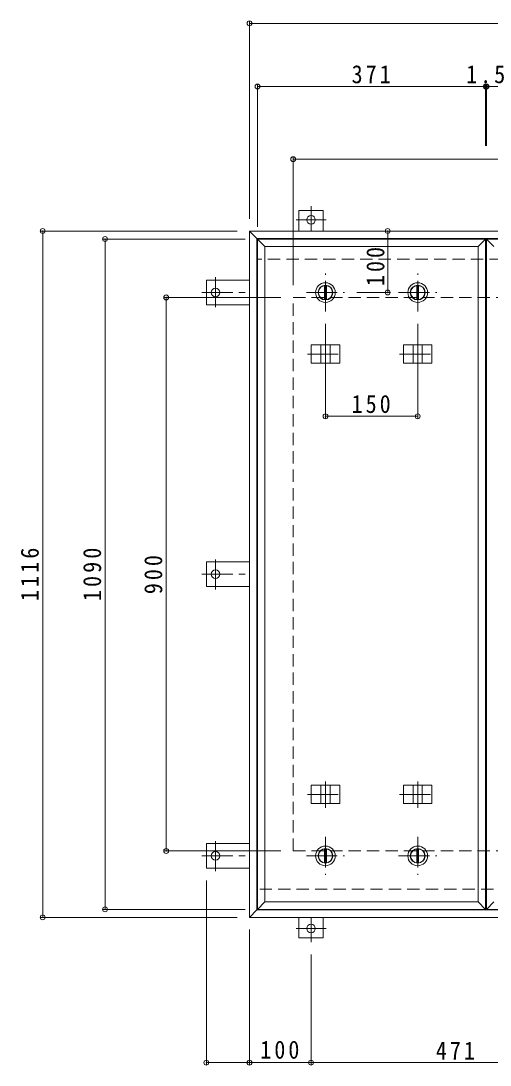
# Model space of a CAD drawing. Units: millimetres at full size, sheet at 1:10. Extents: x -2620 to 2719, y -1962 to 1857.
# Drawn here: x -2404 to -1641, y -317 to 1381 of the extents above; entities that cross this region are included whole.
import ezdxf

# ---------------------------------------------------------------- set-up
doc = ezdxf.new("R2010")
doc.units = ezdxf.units.MM
doc.header["$LTSCALE"] = 10
doc.header["$PDMODE"] = 32
doc.header["$PDSIZE"] = 8
doc.linetypes.add('CHAIN1', pattern=[8, 5, -1, 1, -1])
doc.linetypes.add('DASHED2', pattern=[3, 2, -1])
for name, color, linetype, lineweight in [('0-1_躯体', 2, 'DASHED2', 9), ('0-2_仕上', 4, 'Continuous', 9), ('0-3_建具', 4, 'Continuous', 9), ('0-C', 2, 'Continuous', 9), ('0-E', 3, 'Continuous', 9), ('0-F', 7, 'Continuous', 9)]:
    doc.layers.add(name, color=color, linetype=linetype, lineweight=lineweight)
doc.styles.add('ＭＳ ゴシック', font='')
doc.styles.get('ＭＳ ゴシック').set_extended_font_data('MS Gothic')

msp = doc.modelspace()

# ---------------------------------------------------------------- linework, layer by layer
at = {"layer": '0-1_躯体'}
for p, q in [((-902.35, 992.92), (-2020.35, 992.92)), ((-1961.35, 930.92), (-961.35, 930.92)), ((-1961.35, 30.92), (-1961.35, 930.92)), ((-1961.35, 30.92), (-961.35, 30.92)), ((-1275.85, -31.08), (-2020.35, -31.08))]:
    msp.add_line(p, q, dxfattribs=at)
at = {"layer": '0-2_仕上'}
for p, q in [((-2019.35, -64.08), (-2019.35, 1025.92)), ((-1648.35, -64.08), (-1648.35, 1025.92)), ((-1646.85, -64.08), (-1646.85, 1025.92)), ((-2007.35, -52.08), (-2007.35, 1013.92)), ((-1660.35, -52.08), (-1660.35, 1013.92))]:
    msp.add_line(p, q, dxfattribs=at)
for points in [[(-2007.35, 1013.92), (-2019.35, 1025.92), (-1648.35, 1025.92)], [(-2007.35, 1013.92), (-1660.35, 1013.92), (-1648.35, 1025.92)], [(-1634.85, 1013.92), (-1646.85, 1025.92), (-1275.85, 1025.92)], [(-2007.35, -52.08), (-2019.35, -64.08), (-1648.35, -64.08)], [(-2007.35, -52.08), (-1660.35, -52.08), (-1648.35, -64.08)], [(-1634.85, -52.08), (-1646.85, -64.08), (-1275.85, -64.08)]]:
    msp.add_lwpolyline(points, dxfattribs=at)
at = {"layer": '0-3_建具', "color": 2}
for p, q in [((-2032.35, 1038.92), (-2020.35, 1026.92)), ((-890.35, 1038.92), (-2032.35, 1038.92)), ((-2032.35, -77.08), (-2032.35, 1038.92)), ((-902.35, 1026.92), (-2020.35, 1026.92)), ((-2020.35, -65.08), (-2020.35, 1026.92)), ((-2032.35, -77.08), (-2020.35, -65.08)), ((-902.35, -65.08), (-2020.35, -65.08)), ((-890.35, -77.08), (-2032.35, -77.08))]:
    msp.add_line(p, q, dxfattribs=at)
at = {"layer": '0-3_建具'}
for p, q in [((-1931.94, 853.92), (-1931.94, 823.92)), ((-1931.94, 853.92), (-1885.76, 853.92)), ((-1916.35, 853.92), (-1916.35, 823.92)), ((-1901.35, 853.92), (-1901.35, 823.92)), ((-1885.76, 853.92), (-1885.76, 823.92)), ((-1781.94, 853.92), (-1781.94, 823.92)), ((-1781.94, 853.92), (-1735.76, 853.92)), ((-1766.35, 853.92), (-1766.35, 823.92)), ((-1751.35, 853.92), (-1751.35, 823.92)), ((-1735.76, 853.92), (-1735.76, 823.92)), ((-1931.94, 823.92), (-1885.76, 823.92)), ((-1781.94, 823.92), (-1735.76, 823.92)), ((-1931.94, 107.92), (-1931.94, 137.92)), ((-1931.94, 137.92), (-1885.76, 137.92)), ((-1916.35, 107.92), (-1916.35, 137.92)), ((-1901.35, 107.92), (-1901.35, 137.92)), ((-1885.76, 107.92), (-1885.76, 137.92)), ((-1781.94, 107.92), (-1781.94, 137.92)), ((-1781.94, 137.92), (-1735.76, 137.92)), ((-1766.35, 107.92), (-1766.35, 137.92)), ((-1751.35, 107.92), (-1751.35, 137.92)), ((-1735.76, 107.92), (-1735.76, 137.92)), ((-1931.94, 107.92), (-1885.76, 107.92)), ((-1781.94, 107.92), (-1735.76, 107.92))]:
    msp.add_line(p, q, dxfattribs=at)
at = {"layer": '0-3_建具', "linetype": 'CHAIN1'}
for p, q in [((-1908.85, 861.04), (-1908.85, 817.8)), ((-1758.85, 861.04), (-1758.85, 817.8)), ((-1938.26, 838.92), (-1879.44, 838.92)), ((-1788.26, 838.92), (-1729.44, 838.92)), ((-1908.85, 100.81), (-1908.85, 144.04)), ((-1758.85, 100.81), (-1758.85, 144.04)), ((-1938.26, 122.92), (-1879.44, 122.92)), ((-1788.26, 122.92), (-1729.44, 122.92))]:
    msp.add_line(p, q, dxfattribs=at)
at = {"layer": '0-C', "linetype": 'CHAIN1'}
for p, q in [((-1908.85, 907.92), (-1908.85, 969.92)), ((-1758.85, 907.92), (-1758.85, 969.92)), ((-1939.85, 938.92), (-1877.85, 938.92)), ((-1789.85, 938.92), (-1727.85, 938.92)), ((-1908.85, 53.92), (-1908.85, -8.08)), ((-1758.85, 53.92), (-1758.85, -8.08)), ((-1939.85, 22.92), (-1877.85, 22.92)), ((-1789.85, 22.92), (-1727.85, 22.92))]:
    msp.add_line(p, q, dxfattribs=at)
at = {"layer": '0-C'}
for p, q in [((-1910.35, 950.33), (-1910.35, 927.52)), ((-1907.35, 950.33), (-1907.35, 927.52)), ((-1760.35, 950.33), (-1760.35, 927.52)), ((-1757.35, 950.33), (-1757.35, 927.52)), ((-1910.35, 11.52), (-1910.35, 34.33)), ((-1907.35, 11.52), (-1907.35, 34.33)), ((-1760.35, 11.52), (-1760.35, 34.33)), ((-1757.35, 11.52), (-1757.35, 34.33))]:
    msp.add_line(p, q, dxfattribs=at)
for centre, radius in [((-1908.85, 938.92), 16), ((-1908.85, 938.92), 12), ((-1758.85, 938.92), 16), ((-1758.85, 938.92), 12), ((-1908.85, 938.92), 11.5), ((-1758.85, 938.92), 11.5), ((-1908.85, 22.92), 16), ((-1908.85, 22.92), 12), ((-1908.85, 22.92), 11.5), ((-1758.85, 22.92), 16), ((-1758.85, 22.92), 12), ((-1758.85, 22.92), 11.5)]:
    msp.add_circle(centre, radius, dxfattribs=at)
at = {"layer": '0-E'}
for p, q in [((-1912.35, 1072.12), (-1952.35, 1072.12)), ((-1952.35, 1038.92), (-1952.35, 1072.12)), ((-1912.35, 1038.92), (-1912.35, 1072.12)), ((-2102.55, 958.92), (-2102.55, 918.92)), ((-2032.35, 958.92), (-2102.55, 958.92)), ((-2032.35, 918.92), (-2102.55, 918.92)), ((-2102.55, 460.92), (-2102.55, 500.92)), ((-2032.35, 500.92), (-2102.55, 500.92)), ((-2032.35, 460.92), (-2102.55, 460.92)), ((-2102.55, 2.92), (-2102.55, 42.92)), ((-2032.35, 42.92), (-2102.55, 42.92)), ((-2032.35, 2.92), (-2102.55, 2.92)), ((-1952.35, -77.08), (-1952.35, -110.28)), ((-1912.35, -77.08), (-1912.35, -110.28)), ((-1912.35, -110.28), (-1952.35, -110.28))]:
    msp.add_line(p, q, dxfattribs=at)
at = {"layer": '0-E', "linetype": 'CHAIN1'}
for p, q in [((-1932.35, 1079.28), (-1932.35, 1039.12)), ((-1907.51, 1057.12), (-1956.39, 1057.12)), ((-2087.55, 963.76), (-2087.55, 914.88)), ((-2109.71, 938.92), (-2032.35, 938.92)), ((-2087.55, 456.08), (-2087.55, 504.97)), ((-2109.71, 480.92), (-2032.35, 480.92)), ((-2087.55, -1.92), (-2087.55, 46.97)), ((-2109.71, 22.92), (-2032.35, 22.92)), ((-1932.35, -117.43), (-1932.35, -77.28)), ((-1907.51, -95.28), (-1956.39, -95.28))]:
    msp.add_line(p, q, dxfattribs=at)
at = {"layer": '0-E'}
for centre in [(-1932.35, 1057.12), (-2087.55, 938.92), (-2087.55, 480.92), (-2087.55, 22.92), (-1932.35, -95.28)]:
    msp.add_circle(centre, 7, dxfattribs=at)
at = {"layer": '0-F'}
for p, q in [((-2032.35, 1379.64), (-2032.35, 1058.92)), ((-2032.35, 1376.64), (-890.35, 1376.64)), ((-2019.35, 1276.84), (-2019.35, 1045.92)), ((-2019.35, 1273.84), (-1648.35, 1273.84)), ((-1648.35, 1276.84), (-1648.35, 1177.34)), ((-1648.35, 1273.84), (-1646.85, 1273.84)), ((-1646.85, 1276.84), (-1646.85, 1177.34)), ((-1646.85, 1273.84), (-1275.85, 1273.84)), ((-1961.35, 1158.64), (-1961.35, 950.92)), ((-1961.35, 1155.64), (-961.35, 1155.64)), ((-2371.75, 1038.92), (-2052.35, 1038.92)), ((-2368.75, 1038.92), (-2368.75, -77.08)), ((-1807.68, 1038.92), (-1807.68, 938.92)), ((-2270.31, 1025.92), (-2039.35, 1025.92)), ((-2267.31, -64.08), (-2267.31, 1025.92)), ((-1804.68, 938.92), (-1857.85, 938.92)), ((-2170.86, 930.92), (-1981.35, 930.92)), ((-2167.86, 30.92), (-2167.86, 930.92)), ((-1908.85, 734.71), (-1908.85, 887.92)), ((-1758.85, 734.71), (-1758.85, 887.92)), ((-1908.85, 737.71), (-1758.85, 737.71)), ((-2170.86, 30.92), (-1981.35, 30.92)), ((-2102.55, -316.33), (-2102.55, -17.08)), ((-2270.31, -64.08), (-2039.35, -64.08)), ((-2371.75, -77.08), (-2052.35, -77.08)), ((-2032.35, -316.33), (-2032.35, -97.08)), ((-1932.35, -316.33), (-1932.35, -137.43)), ((-2102.55, -313.33), (-2032.35, -313.33)), ((-2032.35, -313.33), (-1932.35, -313.33)), ((-1932.35, -313.33), (-1461.35, -313.33))]:
    msp.add_line(p, q, dxfattribs=at)
for p in [(-2032.35, 1376.64), (-2019.35, 1273.84), (-1648.35, 1273.84), (-1646.85, 1273.84), (-1961.35, 1155.64), (-2368.75, 1038.92), (-1807.68, 1038.92), (-2267.31, 1025.92), (-2167.86, 930.92), (-1807.68, 938.92), (-1908.85, 737.71), (-1758.85, 737.71), (-2167.86, 30.92), (-2267.31, -64.08), (-2368.75, -77.08), (-2102.55, -313.33), (-2032.35, -313.33), (-1932.35, -313.33)]:
    msp.add_point(p, dxfattribs=at)

# ---------------------------------------------------------------- texts
at = {"layer": '0-F', "color": 2, "char_height": 29.33, "attachment_point": 7, "style": 'ＭＳ ゴシック'}
for s, insert in [('\\T1.27;\\W0.9;371', (-1866.35, 1278.84)), ('\\T1.27;\\W0.9;1.5', (-1680.1, 1278.84)), ('\\T1.27;\\W0.9;150', (-1866.35, 742.71)), ('\\T1.27;\\W0.9;100', (-2014.85, -307.33)), ('\\T1.27;\\W0.9;471', (-1729.35, -308.33))]:
    msp.add_mtext(s, dxfattribs=dict(at, insert=insert))
at = {"layer": '0-F', "color": 2, "char_height": 29.33, "attachment_point": 7, "rotation": 90, "style": 'ＭＳ ゴシック'}
for s, insert in [('\\T1.27;\\W0.9;100', (-1812.68, 949.48)), ('\\T1.28;\\W0.9;1116', (-2374.75, 437.17)), ('\\T1.28;\\W0.9;1090', (-2273.31, 437.17)), ('\\T1.27;\\W0.9;900', (-2173.86, 448.42))]:
    msp.add_mtext(s, dxfattribs=dict(at, insert=insert))

doc.saveas('drawing.dxf')
